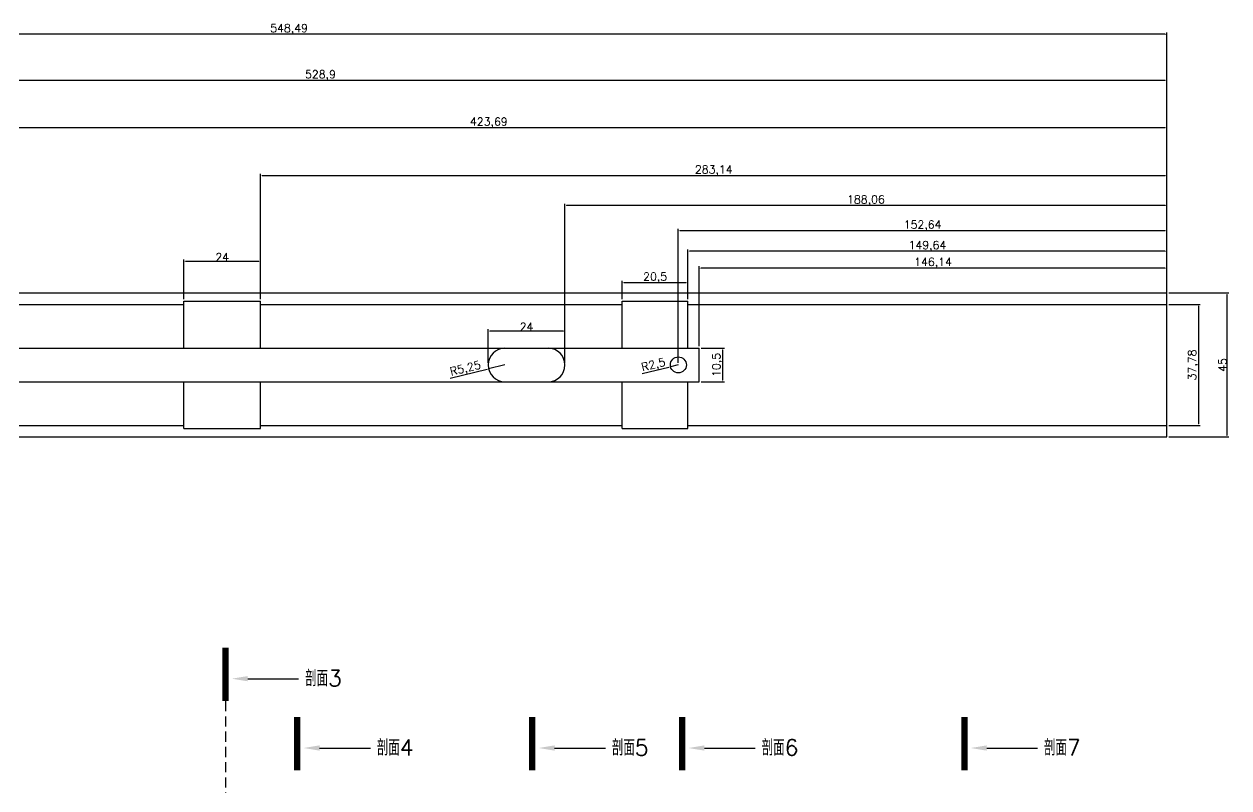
# Model space of a CAD drawing. Header units: millimetres. Extents: x 6817 to 15937, y -5221 to -164.
# Drawn here: x 7824.4 to 8200.8, y -2496.1 to -2257.5 of the extents above; entities that cross this region are included whole.
import ezdxf
from ezdxf import colors
from ezdxf.entities.mleader import LeaderData, LeaderLine
from ezdxf.math import Vec2, Vec3

# ---------------------------------------------------------------- set-up
doc = ezdxf.new("R2010")
doc.units = ezdxf.units.MM
doc.linetypes.add('HIDDEN', pattern=[9.525, 6.35, -3.175])
doc.layers.add('图层2', color=108, linetype='Continuous')
doc.styles.get("Standard").update_dxf_attribs({"font": 'txt', "bigfont": 'gbcbig.shx'})
doc.dimstyles.new('ISO-25', dxfattribs={"dimtxt": 1, "dimasz": 0.5, "dimexe": 0.6, "dimexo": 0.625, "dimgap": 0.1, "dimtad": 1, "dimtxsty": 'Standard', "dimcen": 2.5, "dimadec": 0, "dimazin": 0, "dimtfac": 1, "dimtmove": 0, "dimatfit": 3, "dimfxl": 0, "dimarcsym": 0})

# ---------------------------------------------------------------- blocks, each defined once
blk = doc.blocks.new('*D1537')
at = {"layer": 'Defpoints', "color": 0, "linetype": 'ByBlock', "transparency": 16777216}
for p in [(8035.3, -2333.78), (8181.44, -2341.52), (8035.3, -2358.77)]:
    blk.add_point(p, dxfattribs=at)
at = {"layer": '图层2', "color": 0, "linetype": 'ByBlock', "lineweight": -2, "transparency": 16777216}
for p, q in [((8035.3, -2358.14), (8035.3, -2333.18)), ((8181.44, -2340.89), (8181.44, -2333.18)), ((8180.94, -2333.78), (8035.8, -2333.78))]:
    blk.add_line(p, q, dxfattribs=at)
at = {"layer": '图层2', "color": 0, "linetype": 'ByBlock', "transparency": 16777216}
for points in [[(8035.8, -2333.69), (8035.8, -2333.86), (8035.3, -2333.78)], [(8180.94, -2333.69), (8180.94, -2333.86), (8181.44, -2333.78)]]:
    blk.add_solid(points, dxfattribs=at)
at = {"layer": '图层2', "color": 0, "linetype": 'ByBlock', "transparency": 16777216, "insert": (8108.37, -2332.22), "char_height": 2.5, "attachment_point": 5}
blk.add_mtext('146,14', dxfattribs=at)
blk = doc.blocks.new('*D1538')
at = {"layer": 'Defpoints', "color": 0, "linetype": 'ByBlock', "transparency": 16777216}
for p in [(8031.8, -2328.51), (8181.44, -2340.89), (8031.8, -2344.13)]:
    blk.add_point(p, dxfattribs=at)
at = {"layer": '图层2', "color": 0, "linetype": 'ByBlock', "lineweight": -2, "transparency": 16777216}
for p, q in [((8031.8, -2343.5), (8031.8, -2327.91)), ((8180.94, -2328.51), (8032.3, -2328.51)), ((8181.44, -2340.27), (8181.44, -2327.91))]:
    blk.add_line(p, q, dxfattribs=at)
at = {"layer": '图层2', "color": 0, "linetype": 'ByBlock', "transparency": 16777216}
for points in [[(8032.3, -2328.43), (8032.3, -2328.59), (8031.8, -2328.51)], [(8180.94, -2328.43), (8180.94, -2328.59), (8181.44, -2328.51)]]:
    blk.add_solid(points, dxfattribs=at)
at = {"layer": '图层2', "color": 0, "linetype": 'ByBlock', "transparency": 16777216, "insert": (8106.62, -2326.95), "char_height": 2.5, "attachment_point": 5}
blk.add_mtext('149,64', dxfattribs=at)
blk = doc.blocks.new('*D1539')
at = {"layer": 'Defpoints', "color": 0, "linetype": 'ByBlock', "transparency": 16777216}
for p in [(8028.8, -2322.12), (8181.44, -2341.52), (8028.8, -2364.02)]:
    blk.add_point(p, dxfattribs=at)
at = {"layer": '图层2', "color": 0, "linetype": 'ByBlock', "lineweight": -2, "transparency": 16777216}
for p, q in [((8028.8, -2363.39), (8028.8, -2321.52)), ((8180.94, -2322.12), (8029.3, -2322.12)), ((8181.44, -2340.89), (8181.44, -2321.52))]:
    blk.add_line(p, q, dxfattribs=at)
at = {"layer": '图层2', "color": 0, "linetype": 'ByBlock', "transparency": 16777216}
for points in [[(8029.3, -2322.04), (8029.3, -2322.2), (8028.8, -2322.12)], [(8180.94, -2322.04), (8180.94, -2322.2), (8181.44, -2322.12)]]:
    blk.add_solid(points, dxfattribs=at)
at = {"layer": '图层2', "color": 0, "linetype": 'ByBlock', "transparency": 16777216, "insert": (8105.12, -2320.56), "char_height": 2.5, "attachment_point": 5}
blk.add_mtext('152,64', dxfattribs=at)
blk = doc.blocks.new('*D1540')
at = {"layer": 'Defpoints', "color": 0, "linetype": 'ByBlock', "transparency": 16777216}
for p in [(7993.38, -2314.26), (8181.44, -2341.52), (7993.38, -2364.02)]:
    blk.add_point(p, dxfattribs=at)
at = {"layer": '图层2', "color": 0, "linetype": 'ByBlock', "lineweight": -2, "transparency": 16777216}
for p, q in [((7993.38, -2363.39), (7993.38, -2313.66)), ((8180.94, -2314.26), (7993.88, -2314.26)), ((8181.44, -2340.89), (8181.44, -2313.66))]:
    blk.add_line(p, q, dxfattribs=at)
at = {"layer": '图层2', "color": 0, "linetype": 'ByBlock', "transparency": 16777216}
for points in [[(7993.88, -2314.18), (7993.88, -2314.35), (7993.38, -2314.26)], [(8180.94, -2314.18), (8180.94, -2314.35), (8181.44, -2314.26)]]:
    blk.add_solid(points, dxfattribs=at)
at = {"layer": '图层2', "color": 0, "linetype": 'ByBlock', "transparency": 16777216, "insert": (8087.41, -2312.71), "char_height": 2.5, "attachment_point": 5}
blk.add_mtext('188,06', dxfattribs=at)
blk = doc.blocks.new('*D1541')
at = {"layer": 'Defpoints', "color": 0, "linetype": 'ByBlock', "transparency": 16777216}
for p in [(7969.38, -2353.43), (7993.38, -2363.39), (7969.38, -2364.02)]:
    blk.add_point(p, dxfattribs=at)
at = {"layer": '图层2', "color": 0, "linetype": 'ByBlock', "lineweight": -2, "transparency": 16777216}
for p, q in [((7969.38, -2363.39), (7969.38, -2352.83)), ((7992.88, -2353.43), (7969.88, -2353.43)), ((7993.38, -2362.77), (7993.38, -2352.83))]:
    blk.add_line(p, q, dxfattribs=at)
at = {"layer": '图层2', "color": 0, "linetype": 'ByBlock', "transparency": 16777216}
for points in [[(7969.88, -2353.34), (7969.88, -2353.51), (7969.38, -2353.43)], [(7992.88, -2353.34), (7992.88, -2353.51), (7993.38, -2353.43)]]:
    blk.add_solid(points, dxfattribs=at)
at = {"layer": '图层2', "color": 0, "linetype": 'ByBlock', "transparency": 16777216, "insert": (7981.38, -2352.08), "char_height": 2.5, "attachment_point": 5}
blk.add_mtext('24', dxfattribs=at)
blk = doc.blocks.new('*D1542')
at = {"layer": 'Defpoints', "color": 0, "linetype": 'ByBlock', "transparency": 16777216}
for p in [(7898.3, -2304.9), (7898.3, -2344.13), (8181.44, -2345.13)]:
    blk.add_point(p, dxfattribs=at)
at = {"layer": '图层2', "color": 0, "linetype": 'ByBlock', "lineweight": -2, "transparency": 16777216}
for p, q in [((7898.3, -2343.5), (7898.3, -2304.3)), ((8180.94, -2304.9), (7898.8, -2304.9)), ((8181.44, -2344.5), (8181.44, -2304.3))]:
    blk.add_line(p, q, dxfattribs=at)
at = {"layer": '图层2', "color": 0, "linetype": 'ByBlock', "transparency": 16777216}
for points in [[(7898.8, -2304.82), (7898.8, -2304.99), (7898.3, -2304.9)], [(8180.94, -2304.82), (8180.94, -2304.99), (8181.44, -2304.9)]]:
    blk.add_solid(points, dxfattribs=at)
at = {"layer": '图层2', "color": 0, "linetype": 'ByBlock', "transparency": 16777216, "insert": (8039.87, -2303.35), "char_height": 2.5, "attachment_point": 5}
blk.add_mtext('283,14', dxfattribs=at)
blk = doc.blocks.new('*D1543')
at = {"layer": 'Defpoints', "color": 0, "linetype": 'ByBlock', "transparency": 16777216}
for p in [(7757.75, -2289.96), (8181.44, -2340.27), (7757.75, -2345.13)]:
    blk.add_point(p, dxfattribs=at)
at = {"layer": '图层2', "color": 0, "linetype": 'ByBlock', "lineweight": -2, "transparency": 16777216}
for p, q in [((7757.75, -2344.5), (7757.75, -2289.36)), ((8180.94, -2289.96), (7758.25, -2289.96)), ((8181.44, -2339.64), (8181.44, -2289.36))]:
    blk.add_line(p, q, dxfattribs=at)
at = {"layer": '图层2', "color": 0, "linetype": 'ByBlock', "transparency": 16777216}
for points in [[(7758.25, -2289.88), (7758.25, -2290.04), (7757.75, -2289.96)], [(8180.94, -2289.88), (8180.94, -2290.04), (8181.44, -2289.96)]]:
    blk.add_solid(points, dxfattribs=at)
at = {"layer": '图层2', "color": 0, "linetype": 'ByBlock', "transparency": 16777216, "insert": (7969.6, -2288.4), "char_height": 2.5, "attachment_point": 5}
blk.add_mtext('423,69', dxfattribs=at)
blk = doc.blocks.new('*D1544')
at = {"layer": 'Defpoints', "color": 0, "linetype": 'ByBlock', "transparency": 16777216}
for p in [(7652.54, -2275.17), (8181.44, -2340.89), (7652.54, -2358.77)]:
    blk.add_point(p, dxfattribs=at)
at = {"layer": '图层2', "color": 0, "linetype": 'ByBlock', "lineweight": -2, "transparency": 16777216}
for p, q in [((7652.54, -2358.14), (7652.54, -2274.57)), ((8180.94, -2275.17), (7653.04, -2275.17)), ((8181.44, -2340.27), (8181.44, -2274.57))]:
    blk.add_line(p, q, dxfattribs=at)
at = {"layer": '图层2', "color": 0, "linetype": 'ByBlock', "transparency": 16777216}
for points in [[(7653.04, -2275.08), (7653.04, -2275.25), (7652.54, -2275.17)], [(8180.94, -2275.08), (8180.94, -2275.25), (8181.44, -2275.17)]]:
    blk.add_solid(points, dxfattribs=at)
at = {"layer": '图层2', "color": 0, "linetype": 'ByBlock', "transparency": 16777216, "insert": (7916.99, -2273.61), "char_height": 2.5, "attachment_point": 5}
blk.add_mtext('528,9', dxfattribs=at)
blk = doc.blocks.new('*D1545')
at = {"layer": 'Defpoints', "color": 0, "linetype": 'ByBlock', "transparency": 16777216}
for p in [(7632.95, -2260.74), (8181.44, -2314.35), (7632.95, -2350.02)]:
    blk.add_point(p, dxfattribs=at)
at = {"layer": '图层2', "color": 0, "linetype": 'ByBlock', "lineweight": -2, "transparency": 16777216}
for p, q in [((7632.95, -2349.39), (7632.95, -2260.14)), ((8180.94, -2260.74), (7633.45, -2260.74)), ((8181.44, -2313.72), (8181.44, -2260.14))]:
    blk.add_line(p, q, dxfattribs=at)
at = {"layer": '图层2', "color": 0, "linetype": 'ByBlock', "transparency": 16777216}
for points in [[(7633.45, -2260.66), (7633.45, -2260.83), (7632.95, -2260.74)], [(8180.94, -2260.66), (8180.94, -2260.83), (8181.44, -2260.74)]]:
    blk.add_solid(points, dxfattribs=at)
at = {"layer": '图层2', "color": 0, "linetype": 'ByBlock', "transparency": 16777216, "insert": (7907.2, -2259.19), "char_height": 2.5, "attachment_point": 5}
blk.add_mtext('548,49', dxfattribs=at)
blk = doc.blocks.new('*D1546')
at = {"layer": 'Defpoints', "color": 0, "linetype": 'ByBlock', "transparency": 16777216}
for p in [(7874.3, -2331.69), (7874.3, -2344.13), (7898.3, -2344.13)]:
    blk.add_point(p, dxfattribs=at)
at = {"layer": '图层2', "color": 0, "linetype": 'ByBlock', "lineweight": -2, "transparency": 16777216}
for p, q in [((7874.3, -2343.5), (7874.3, -2331.09)), ((7897.8, -2331.69), (7874.8, -2331.69)), ((7898.3, -2343.5), (7898.3, -2331.09))]:
    blk.add_line(p, q, dxfattribs=at)
at = {"layer": '图层2', "color": 0, "linetype": 'ByBlock', "transparency": 16777216}
for points in [[(7874.8, -2331.61), (7874.8, -2331.78), (7874.3, -2331.69)], [(7897.8, -2331.61), (7897.8, -2331.78), (7898.3, -2331.69)]]:
    blk.add_solid(points, dxfattribs=at)
at = {"layer": '图层2', "color": 0, "linetype": 'ByBlock', "transparency": 16777216, "insert": (7886.3, -2330.34), "char_height": 2.5, "attachment_point": 5}
blk.add_mtext('24', dxfattribs=at)
blk = doc.blocks.new('*D1547')
at = {"layer": 'Defpoints', "color": 0, "linetype": 'ByBlock', "transparency": 16777216}
for p in [(8011.3, -2338.36), (8011.3, -2344.13), (8031.8, -2344.13)]:
    blk.add_point(p, dxfattribs=at)
at = {"layer": '图层2', "color": 0, "linetype": 'ByBlock', "lineweight": -2, "transparency": 16777216}
for p, q in [((8011.3, -2343.5), (8011.3, -2337.76)), ((8031.3, -2338.36), (8011.8, -2338.36)), ((8031.8, -2343.5), (8031.8, -2337.76))]:
    blk.add_line(p, q, dxfattribs=at)
at = {"layer": '图层2', "color": 0, "linetype": 'ByBlock', "transparency": 16777216}
for points in [[(8011.8, -2338.27), (8011.8, -2338.44), (8011.3, -2338.36)], [(8031.3, -2338.27), (8031.3, -2338.44), (8031.8, -2338.36)]]:
    blk.add_solid(points, dxfattribs=at)
at = {"layer": '图层2', "color": 0, "linetype": 'ByBlock', "transparency": 16777216, "insert": (8021.55, -2336.8), "char_height": 2.5, "attachment_point": 5}
blk.add_mtext('20,5', dxfattribs=at)
blk = doc.blocks.new('*D1550')
at = {"layer": 'Defpoints', "color": 0, "linetype": 'ByBlock', "transparency": 16777216}
for p in [(8181.44, -2345.13), (8181.44, -2382.91), (8191.25, -2382.91)]:
    blk.add_point(p, dxfattribs=at)
at = {"layer": '图层2', "color": 0, "linetype": 'ByBlock', "lineweight": -2, "transparency": 16777216}
for p, q in [((8182.07, -2345.13), (8191.85, -2345.13)), ((8191.25, -2345.63), (8191.25, -2382.41)), ((8182.07, -2382.91), (8191.85, -2382.91))]:
    blk.add_line(p, q, dxfattribs=at)
at = {"layer": '图层2', "color": 0, "linetype": 'ByBlock', "transparency": 16777216}
for points in [[(8191.17, -2345.63), (8191.34, -2345.63), (8191.25, -2345.13)], [(8191.17, -2382.41), (8191.34, -2382.41), (8191.25, -2382.91)]]:
    blk.add_solid(points, dxfattribs=at)
at = {"layer": '图层2', "color": 0, "linetype": 'ByBlock', "transparency": 16777216, "insert": (8189.69, -2364.02), "char_height": 2.5, "attachment_point": 5, "rotation": 90}
blk.add_mtext('37,78', dxfattribs=at)
blk = doc.blocks.new('*D1551')
at = {"layer": 'Defpoints', "color": 0, "linetype": 'ByBlock', "transparency": 16777216}
for p in [(8181.44, -2341.52), (8181.44, -2386.52), (8200.2, -2386.52)]:
    blk.add_point(p, dxfattribs=at)
at = {"layer": '图层2', "color": 0, "linetype": 'ByBlock', "lineweight": -2, "transparency": 16777216}
for p, q in [((8182.07, -2341.52), (8200.8, -2341.52)), ((8200.2, -2342.02), (8200.2, -2386.02)), ((8182.07, -2386.52), (8200.8, -2386.52))]:
    blk.add_line(p, q, dxfattribs=at)
at = {"layer": '图层2', "color": 0, "linetype": 'ByBlock', "transparency": 16777216}
for points in [[(8200.12, -2342.02), (8200.28, -2342.02), (8200.2, -2341.52)], [(8200.12, -2386.02), (8200.28, -2386.02), (8200.2, -2386.52)]]:
    blk.add_solid(points, dxfattribs=at)
at = {"layer": '图层2', "color": 0, "linetype": 'ByBlock', "transparency": 16777216, "insert": (8198.85, -2364.02), "char_height": 2.5, "attachment_point": 5, "rotation": 90}
blk.add_mtext('45', dxfattribs=at)
blk = doc.blocks.new('*D1552')
at = {"layer": 'Defpoints', "color": 0, "linetype": 'ByBlock', "transparency": 16777216}
for p in [(8035.3, -2358.77), (8035.3, -2369.27), (8042.62, -2369.27)]:
    blk.add_point(p, dxfattribs=at)
at = {"layer": '图层2', "color": 0, "linetype": 'ByBlock', "lineweight": -2, "transparency": 16777216}
for p, q in [((8035.93, -2358.77), (8043.22, -2358.77)), ((8042.62, -2359.27), (8042.62, -2368.77)), ((8035.93, -2369.27), (8043.22, -2369.27))]:
    blk.add_line(p, q, dxfattribs=at)
at = {"layer": '图层2', "color": 0, "linetype": 'ByBlock', "transparency": 16777216}
for points in [[(8042.54, -2359.27), (8042.71, -2359.27), (8042.62, -2358.77)], [(8042.54, -2368.77), (8042.71, -2368.77), (8042.62, -2369.27)]]:
    blk.add_solid(points, dxfattribs=at)
at = {"layer": '图层2', "color": 0, "linetype": 'ByBlock', "transparency": 16777216, "insert": (8041.06, -2364.02), "char_height": 2.5, "attachment_point": 5, "rotation": 90}
blk.add_mtext('10,5', dxfattribs=at)
blk = doc.blocks.new('*D1553')
at = {"layer": 'Defpoints', "color": 0, "linetype": 'ByBlock', "transparency": 16777216}
for p in [(7969.53, -2365.25), (7974.63, -2364.02)]:
    blk.add_point(p, dxfattribs=at)
at = {"layer": '图层2', "color": 0, "linetype": 'ByBlock', "lineweight": -2, "transparency": 16777216}
for p, q in [((7957.56, -2368.14), (7969.04, -2365.37)), ((7974.63, -2364.02), (7969.53, -2365.25))]:
    blk.add_line(p, q, dxfattribs=at)
at = {"layer": '图层2', "color": 0, "linetype": 'ByBlock', "transparency": 16777216}
blk.add_solid([(7969.03, -2365.29), (7969.06, -2365.45), (7969.53, -2365.25)], dxfattribs=at)
at = {"layer": '图层2', "color": 0, "linetype": 'ByBlock', "transparency": 16777216, "insert": (7962.36, -2365.38), "char_height": 2.5, "attachment_point": 5, "rotation": 13.5655}
blk.add_mtext('R5,25', dxfattribs=at)
blk = doc.blocks.new('*D1554')
at = {"layer": 'Defpoints', "color": 0, "linetype": 'ByBlock', "transparency": 16777216}
for p in [(8026.37, -2364.59), (8028.8, -2364.02)]:
    blk.add_point(p, dxfattribs=at)
at = {"layer": '图层2', "color": 0, "linetype": 'ByBlock', "lineweight": -2, "transparency": 16777216}
for p, q in [((8017.5, -2366.69), (8025.88, -2364.71)), ((8028.8, -2364.02), (8026.37, -2364.59))]:
    blk.add_line(p, q, dxfattribs=at)
at = {"layer": '图层2', "color": 0, "linetype": 'ByBlock', "transparency": 16777216}
blk.add_solid([(8025.86, -2364.63), (8025.9, -2364.79), (8026.37, -2364.59)], dxfattribs=at)
at = {"layer": '图层2', "color": 0, "linetype": 'ByBlock', "transparency": 16777216, "insert": (8021.09, -2364.24), "char_height": 2.5, "attachment_point": 5, "rotation": 13.293}
blk.add_mtext('R2,5', dxfattribs=at)

msp = doc.modelspace()

# ---------------------------------------------------------------- linework, layer by layer
at = {"layer": '图层2', "color": 40, "linetype": 'ByBlock'}
for p, q in [((7615.509, -2341.52), (8181.442, -2341.52)), ((8181.442, -2386.52), (8181.442, -2341.52)), ((7615.509, -2386.52), (8181.442, -2386.52))]:
    msp.add_line(p, q, dxfattribs=at)
at = {"layer": '图层2', "color": 2, "linetype": 'ByBlock'}
for p, q in [((7874.303, -2344.13), (7898.303, -2344.13)), ((7874.303, -2358.77), (7874.303, -2344.13)), ((7898.303, -2358.77), (7898.303, -2344.13)), ((8011.303, -2344.13), (8031.803, -2344.13)), ((8011.303, -2358.77), (8011.303, -2344.13)), ((8031.803, -2358.77), (8031.803, -2344.13)), ((7757.75, -2345.13), (7874.303, -2345.13)), ((7898.303, -2345.13), (8011.303, -2345.13)), ((8031.803, -2345.13), (8181.442, -2345.13)), ((7652.543, -2358.77), (8035.303, -2358.77)), ((8035.303, -2369.27), (8035.303, -2358.77)), ((7652.543, -2369.27), (8035.303, -2369.27)), ((7874.303, -2383.91), (7874.303, -2369.27)), ((7898.303, -2383.91), (7898.303, -2369.27)), ((8011.303, -2383.91), (8011.303, -2369.27)), ((8031.803, -2383.91), (8031.803, -2369.27)), ((7757.75, -2382.91), (7874.303, -2382.91)), ((7874.303, -2383.91), (7898.303, -2383.91)), ((7898.303, -2382.91), (8011.303, -2382.91)), ((8011.303, -2383.91), (8031.803, -2383.91)), ((8031.803, -2382.91), (8181.442, -2382.91))]:
    msp.add_line(p, q, dxfattribs=at)
at = {"layer": '图层2', "color": 6, "linetype": 'HIDDEN', "ltscale": 0.5}
msp.add_line((7887.338, -2469.044), (7887.338, -2550.161), dxfattribs=at)
at = {"layer": '图层2', "color": 6, "linetype": 'ByBlock', "const_width": 2}
for points in [[(7887.338, -2452.38), (7887.338, -2469.044)], [(7909.743, -2474.032), (7909.743, -2490.697)], [(7983.172, -2474.032), (7983.172, -2490.697)], [(8029.979, -2474.032), (8029.979, -2490.697)], [(8118.169, -2474.032), (8118.169, -2490.697)]]:
    msp.add_lwpolyline(points, dxfattribs=at)
at = {"layer": '图层2', "color": 2, "linetype": 'ByBlock'}
msp.add_circle((8028.803, -2364.02), 2.5, dxfattribs=at)
for centre, start, end in [((7974.634, -2364.02), 90, 270), ((7988.134, -2364.02), 270, 90)]:
    msp.add_arc(centre, 5.25, start, end, dxfattribs=at)

# ---------------------------------------------------------------- dimensions: what is measured, and where the dimension line sits
at = {"layer": '图层2', "color": 3, "linetype": 'ByBlock'}
for base, p1, p2, picture, middle in [((7632.951, -2260.743), (8181.442, -2314.348), (7632.951, -2350.02), '*D1545', (7907.196, -2259.185)), ((7652.543, -2275.166), (8181.442, -2340.895), (7652.543, -2358.77), '*D1544', (7916.992, -2273.607)), ((7757.75, -2289.962), (8181.442, -2340.27), (7757.75, -2345.13), '*D1543', (7969.596, -2288.403)), ((7898.303, -2304.904), (8181.442, -2345.13), (7898.303, -2344.13), '*D1542', (8039.872, -2303.346)), ((7993.384, -2314.265), (8181.442, -2341.52), (7993.384, -2364.02), '*D1540', (8087.413, -2312.706)), ((8028.803, -2322.119), (8181.442, -2341.52), (8028.803, -2364.02), '*D1539', (8105.122, -2320.561)), ((8031.803, -2328.509), (8181.442, -2340.895), (8031.803, -2344.13), '*D1538', (8106.622, -2326.951)), ((7874.303, -2331.693), (7898.303, -2344.13), (7874.303, -2344.13), '*D1546', (7886.303, -2330.343)), ((8035.303, -2333.775), (8181.442, -2341.52), (8035.303, -2358.77), '*D1537', (8108.372, -2332.217)), ((8011.303, -2338.356), (8031.803, -2344.13), (8011.303, -2344.13), '*D1547', (8021.553, -2336.798)), ((7969.384, -2353.427), (7993.384, -2363.395), (7969.384, -2364.02), '*D1541', (7981.384, -2352.077))]:
    dim = msp.add_linear_dim(base=base, p1=p1, p2=p2, dimstyle='ISO-25', override={"dimtxt": 2.5}, dxfattribs=at)
    dim.commit()
    dim.dimension.update_dxf_attribs({"geometry": picture, "text_midpoint": middle})
for base, p1, p2, picture, middle in [((8200.2, -2386.52), (8181.442, -2341.52), (8181.442, -2386.52), '*D1551', (8198.85, -2364.02)), ((8191.253, -2382.91), (8181.442, -2345.13), (8181.442, -2382.91), '*D1550', (8189.694, -2364.02)), ((8042.623, -2369.27), (8035.303, -2358.77), (8035.303, -2369.27), '*D1552', (8041.065, -2364.02))]:
    dim = msp.add_linear_dim(base=base, p1=p1, p2=p2, angle=90, dimstyle='ISO-25', override={"dimtxt": 2.5}, dxfattribs=at)
    dim.commit()
    dim.dimension.update_dxf_attribs({"geometry": picture, "text_midpoint": middle})
dim = msp.add_radius_dim(center=(7974.634, -2364.02), mpoint=(7969.531, -2365.251), dimstyle='ISO-25', override={"dimtxt": 2.5}, dxfattribs=at)
dim.commit()
dim.dimension.update_dxf_attribs({"geometry": '*D1553', "text_midpoint": (7962.721, -2366.894), "dimtype": 164})
dim = msp.add_radius_dim(center=(8028.803, -2364.02), mpoint=(8026.37, -2364.595), dimstyle='ISO-25', override={"dimtxt": 2.5}, dxfattribs=at)
dim.commit()
dim.dimension.update_dxf_attribs({"geometry": '*D1554', "text_midpoint": (8021.448, -2365.758)})

# ---------------------------------------------------------------- leaders
at = {"layer": '图层2', "color": 6, "linetype": 'ByBlock'}
ml = msp.add_multileader_mtext('Standard', dxfattribs=at)
ml.set_content('剖面3', color=6)
ml.set_leader_properties()
ml.build(insert=Vec2(0, 0))
ml.multileader.update_dxf_attribs({"text_right_attachment_type": 6, "dogleg_length": 0.36, "arrow_head_size": 5})
ctx = ml.context
ctx.base_point, ctx.char_height, ctx.arrow_head_size, ctx.plane_origin = Vec3(7910.184, -2462.03), 5, 5, Vec3(7889.311, -2462.03)
ctx.right_attachment = 6
notes = []
notes.append((ctx, [(0, (1, 1, 0), (7909.824, -2462.03), (1, 0), 0.36, [(0, [(7889.311, -2462.03), (7902.785, -2462.03)], 0, [])])]))
ctx.mtext.insert, ctx.mtext.flow_direction = Vec3(7912.184, -2459.392), 5
ml = msp.add_multileader_mtext('Standard', dxfattribs=at)
ml.set_content('剖面4', color=6)
ml.set_leader_properties()
ml.build(insert=Vec2(0, 0))
ml.multileader.update_dxf_attribs({"text_right_attachment_type": 6, "dogleg_length": 0.36, "arrow_head_size": 5})
ctx = ml.context
ctx.base_point, ctx.char_height, ctx.arrow_head_size, ctx.plane_origin = Vec3(7932.589, -2483.682), 5, 5, Vec3(7911.715, -2483.682)
ctx.right_attachment = 6
notes.append((ctx, [(0, (1, 1, 0), (7932.229, -2483.682), (1, 0), 0.36, [(0, [(7911.715, -2483.682), (7925.189, -2483.682)], 0, [])])]))
ctx.mtext.insert, ctx.mtext.flow_direction = Vec3(7934.589, -2481.044), 5
ml = msp.add_multileader_mtext('Standard', dxfattribs=at)
ml.set_content('剖面5', color=6)
ml.set_leader_properties()
ml.build(insert=Vec2(0, 0))
ml.multileader.update_dxf_attribs({"text_right_attachment_type": 6, "dogleg_length": 0.36, "arrow_head_size": 5})
ctx = ml.context
ctx.base_point, ctx.char_height, ctx.arrow_head_size, ctx.plane_origin = Vec3(8006.019, -2483.682), 5, 5, Vec3(7985.145, -2483.682)
ctx.right_attachment = 6
notes.append((ctx, [(0, (1, 1, 0), (8005.659, -2483.682), (1, 0), 0.36, [(0, [(7985.145, -2483.682), (7998.619, -2483.682)], 0, [])])]))
ctx.mtext.insert, ctx.mtext.flow_direction = Vec3(8008.019, -2481.044), 5
ml = msp.add_multileader_mtext('Standard', dxfattribs=at)
ml.set_content('剖面6', color=6)
ml.set_leader_properties()
ml.build(insert=Vec2(0, 0))
ml.multileader.update_dxf_attribs({"text_right_attachment_type": 6, "dogleg_length": 0.36, "arrow_head_size": 5})
ctx = ml.context
ctx.base_point, ctx.char_height, ctx.arrow_head_size, ctx.plane_origin = Vec3(8052.825, -2483.682), 5, 5, Vec3(8031.952, -2483.682)
ctx.right_attachment = 6
notes.append((ctx, [(0, (1, 1, 0), (8052.465, -2483.682), (1, 0), 0.36, [(0, [(8031.952, -2483.682), (8045.426, -2483.682)], 0, [])])]))
ctx.mtext.insert, ctx.mtext.flow_direction = Vec3(8054.825, -2481.044), 5
ml = msp.add_multileader_mtext('Standard', dxfattribs=at)
ml.set_content('剖面7', color=6)
ml.set_leader_properties()
ml.build(insert=Vec2(0, 0))
ml.multileader.update_dxf_attribs({"text_right_attachment_type": 6, "dogleg_length": 0.36, "arrow_head_size": 5})
ctx = ml.context
ctx.base_point, ctx.char_height, ctx.arrow_head_size, ctx.plane_origin = Vec3(8141.016, -2483.682), 5, 5, Vec3(8120.142, -2483.682)
ctx.right_attachment = 6
notes.append((ctx, [(0, (1, 1, 0), (8140.656, -2483.682), (1, 0), 0.36, [(0, [(8120.142, -2483.682), (8133.616, -2483.682)], 0, [])])]))
ctx.mtext.insert, ctx.mtext.flow_direction = Vec3(8143.016, -2481.044), 5
for ctx, leaders in notes:
    for number, flags, end, landing, length, lines in leaders:
        leader = LeaderData()
        leader.index, (leader.has_last_leader_line, leader.has_dogleg_vector, leader.attachment_direction) = number, flags
        leader.last_leader_point, leader.dogleg_vector, leader.dogleg_length = Vec3(end), Vec3(landing), length
        for number, points, colour, breaks in lines:
            line = LeaderLine()
            line.index, line.vertices, line.color, line.breaks = number, Vec3.list(points), colors.encode_raw_color(colour), breaks
            leader.lines.append(line)
        ctx.leaders.append(leader)

doc.saveas('drawing.dxf')
